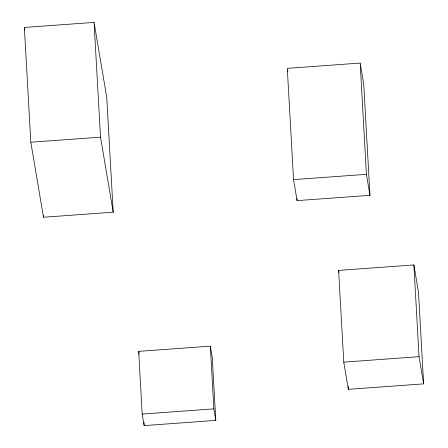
<?xml version="1.0" encoding="UTF-8"?>
<svg xmlns="http://www.w3.org/2000/svg" width="448" height="448" viewBox="0 0 448 448"><rect width="100%" height="100%" fill="white"/><g stroke="black" fill="none" stroke-linecap="round" stroke-linejoin="round"><path stroke-width="0.67" d="M94.069 22.4L24.36 27.457L30.806 142.223L43.495 217.246L113.204 212.19L106.758 97.423L94.069 22.4L100.514 137.166L113.204 212.19M360.175 63.062L287.291 68.348L293.535 179.614L297.091 200.62L369.97 195.328L363.726 84.067L360.175 63.062L366.419 174.322L369.97 195.328M30.806 142.223L100.514 137.166M293.535 179.614L366.419 174.322M338.615 270.396L413.89 264.93L418.488 292.118L423.64 383.869L348.365 389.334L343.767 362.146L338.615 270.396L338.962 272.434M138.678 351.355L210.325 346.158L212.274 357.678L215.796 420.403L144.144 425.6L142.195 414.075L138.678 351.355L139.138 354.066M343.767 362.146L419.042 356.681L423.64 383.869M142.195 414.075L213.847 408.878L215.796 420.403M287.633 70.381L287.862 71.736M24.478 28.146L24.825 30.212M413.89 264.93L419.042 356.681M348.208 386.551L348.365 389.334M296.974 198.531L297.091 200.62M210.325 346.158L213.847 408.878M143.954 422.117L144.144 425.6M43.378 215.163L43.495 217.246"/></g></svg>
